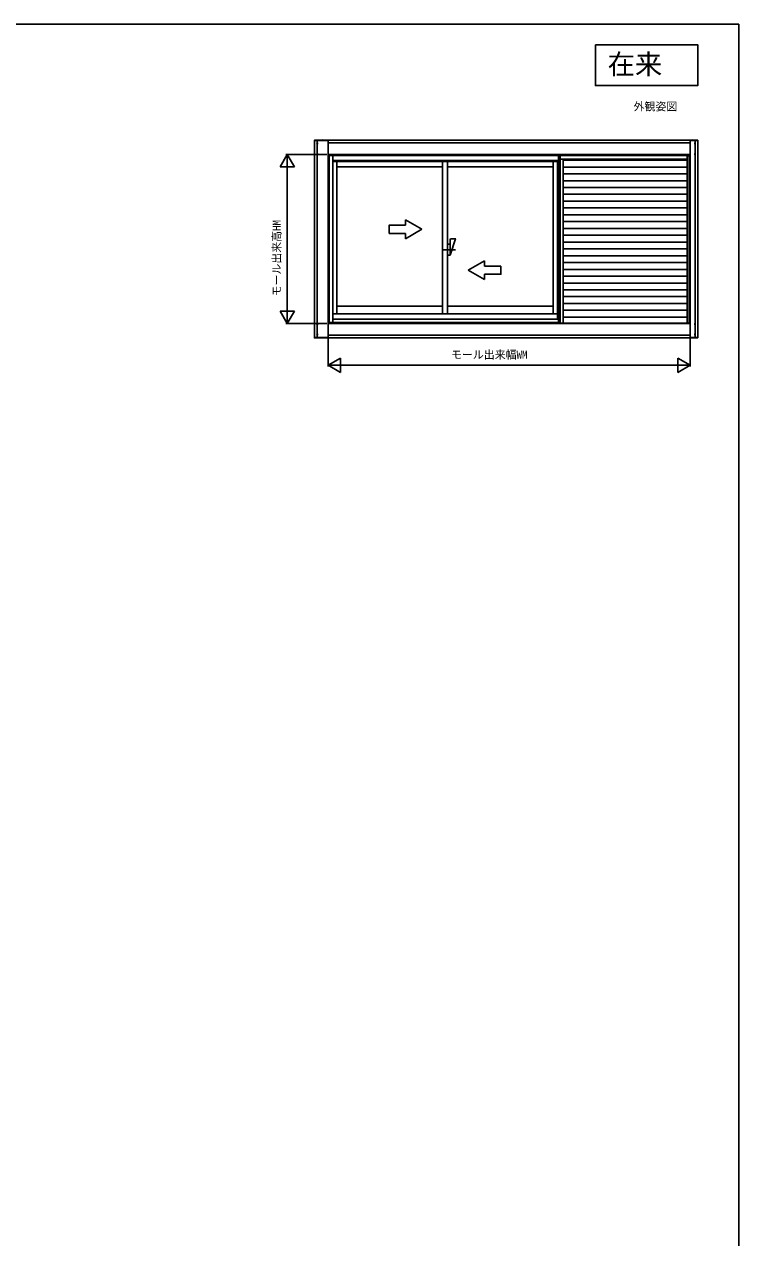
# Model space of a CAD drawing. Units: millimetres, scale not verified. Extents: x -525 to 525, y -783 to 779.
# Drawn here: x 2 to 525, y -142 to 747 of the extents above; entities that cross this region are included whole.
import ezdxf
from ezdxf.enums import TextEntityAlignment as Align

# ---------------------------------------------------------------- set-up
doc = ezdxf.new("R2010")
doc.units = ezdxf.units.MM
doc.header["$LTSCALE"] = 4
for name, color, linetype in [('0-1_USER1', 3, 'Continuous'), ('0-6_YKK_A1', 4, 'Continuous'), ('0-7_YKK_D', 6, 'Continuous'), ('0-8_YKK_ZWAK', 7, 'Continuous')]:
    doc.layers.add(name, color=color, linetype=linetype)
doc.styles.add('ＭＳ ゴシック', font='')
doc.styles.get('ＭＳ ゴシック').set_extended_font_data('MS Gothic')

msp = doc.modelspace()

# ---------------------------------------------------------------- linework, layer by layer
at = {"layer": '0-1_USER1'}
msp.add_lwpolyline([(420, 732.2), (495, 732.2), (495, 702.2), (420, 702.2)], close=True, dxfattribs=at)
at = {"layer": '0-6_YKK_A1'}
for p, q in [((214.32, 661.95), (214.32, 517.55)), ((216.17, 661.95), (214.37, 661.95)), ((216.171, 662.2), (214.371, 662.2)), ((216.09, 659.75), (217.066, 659.75)), ((216.17, 661.95), (216.27, 661.95)), ((216.171, 662.2), (216.371, 662.2)), ((216.32, 660.2), (216.242, 660.2)), ((216.242, 659.3), (216.32, 659.3)), ((216.32, 661.95), (216.32, 517.55)), ((216.32, 660.2), (216.32, 660.14)), ((216.32, 659.94), (216.32, 659.56)), ((216.32, 659.36), (216.32, 659.3)), ((224.22, 661.95), (216.37, 661.95)), ((224.219, 662.2), (216.371, 662.2)), ((216.67, 661.95), (216.67, 661.95)), ((219.87, 662.278), (219.87, 662.2)), ((219.93, 662.2), (219.87, 662.2)), ((220.51, 662.2), (220.13, 662.2)), ((220.32, 662.43), (220.32, 661.454)), ((220.77, 662.2), (220.71, 662.2)), ((220.77, 662.2), (220.77, 662.278)), ((224.22, 661.95), (224.32, 661.95)), ((224.32, 661.95), (224.319, 662.101)), ((224.32, 662.2), (224.32, 517.3)), ((224.32, 662.2), (489.5, 662.2)), ((224.32, 660.2), (489.5, 660.2)), ((489.5, 517.3), (489.5, 662.2)), ((489.5, 661.95), (489.501, 662.101)), ((489.6, 661.95), (489.5, 661.95)), ((489.6, 661.95), (492.95, 661.95)), ((489.601, 662.2), (492.949, 662.2)), ((490.851, 662.2), (490.851, 662.278)), ((490.851, 662.2), (490.911, 662.2)), ((491.111, 662.2), (491.491, 662.2)), ((491.301, 662.43), (491.301, 661.454)), ((491.691, 662.2), (491.751, 662.2)), ((491.751, 662.278), (491.751, 662.2)), ((493.23, 659.75), (492.254, 659.75)), ((492.65, 661.95), (492.65, 661.95)), ((493.149, 662.2), (492.949, 662.2)), ((493, 517.55), (493, 661.95)), ((493, 660.2), (493.078, 660.2)), ((493, 660.2), (493, 660.14)), ((493, 659.94), (493, 659.56)), ((493, 659.36), (493, 659.3)), ((493.078, 659.3), (493, 659.3)), ((493.15, 661.95), (493.05, 661.95)), ((493.149, 662.2), (494.949, 662.2)), ((493.15, 661.95), (494.95, 661.95)), ((495, 517.55), (495, 661.95)), ((216.09, 652.1), (217.066, 652.1)), ((216.32, 652.55), (216.242, 652.55)), ((216.242, 651.65), (216.32, 651.65)), ((216.32, 652.55), (216.32, 652.49)), ((216.32, 652.29), (216.32, 651.91)), ((216.32, 651.71), (216.32, 651.65)), ((224.32, 651.7), (489.5, 651.7)), ((225.12, 651.7), (225.12, 527.8)), ((225.12, 650.9), (394.4, 650.9)), ((227.65, 650.9), (227.65, 528.6)), ((392.9, 650.9), (392.9, 528.05)), ((394.3, 650.9), (394.3, 528.05)), ((394.3, 650.9), (488.5, 650.9)), ((487.3, 650.85), (487.3, 528.15)), ((488.7, 650.85), (487.3, 650.85)), ((488.5, 651.7), (488.5, 650.85)), ((488.7, 527.8), (488.7, 651.7)), ((493.23, 652.1), (492.254, 652.1)), ((493, 652.55), (493.078, 652.55)), ((493, 652.55), (493, 652.49)), ((493, 652.29), (493, 651.91)), ((493, 651.71), (493, 651.65)), ((493.078, 651.65), (493, 651.65)), ((227.648, 646.55), (392.398, 646.55)), ((227.65, 647.45), (392.9, 647.45)), ((230.6, 646.55), (230.6, 534.95)), ((230.6, 642.75), (308.165, 642.75)), ((308.165, 646.552), (308.165, 534.952)), ((311.665, 646.55), (311.665, 534.95)), ((311.665, 642.75), (389.2, 642.75)), ((389.2, 646.55), (389.2, 534.95)), ((392.4, 531.15), (392.4, 647.45)), ((487.3, 648.4), (394.3, 648.4)), ((396.5, 648.4), (396.5, 528.05)), ((487.3, 647.55), (396.5, 647.55)), ((487.3, 642.55), (396.5, 642.55)), ((487.3, 637.55), (396.5, 637.55)), ((487.3, 637.55), (396.5, 637.55)), ((487.3, 632.55), (396.5, 632.55)), ((487.3, 627.55), (396.5, 627.55)), ((487.3, 622.55), (396.5, 622.55)), ((487.3, 617.55), (396.5, 617.55)), ((487.3, 612.55), (396.5, 612.55)), ((487.3, 607.55), (396.5, 607.55)), ((281.015, 599.95), (281.015, 603.878)), ((293.015, 596.95), (281.015, 603.878)), ((293.015, 596.95), (281.015, 590.022)), ((487.3, 602.55), (396.5, 602.55)), ((487.3, 597.55), (396.5, 597.55)), ((269.015, 593.95), (281.015, 593.95)), ((281.015, 590.022), (281.015, 593.95)), ((317.665, 589.95), (313.665, 577.95)), ((313.665, 577.95), (313.665, 589.95)), ((317.815, 589.95), (313.815, 589.95)), ((487.3, 592.55), (396.5, 592.55)), ((487.3, 587.55), (396.5, 587.55)), ((317.665, 581.95), (307.665, 581.95)), ((313.665, 585.95), (311.665, 585.95)), ((487.3, 582.55), (396.5, 582.55)), ((313.665, 577.95), (311.665, 577.95)), ((326.815, 566.95), (338.815, 573.878)), ((338.815, 573.878), (338.815, 569.95)), ((350.815, 569.95), (338.815, 569.95)), ((487.3, 577.55), (396.5, 577.55)), ((487.3, 572.55), (396.5, 572.55)), ((326.815, 566.95), (338.815, 560.022)), ((338.815, 563.95), (338.815, 560.022)), ((487.3, 567.55), (396.5, 567.55)), ((487.3, 562.55), (396.5, 562.55)), ((487.3, 557.55), (396.5, 557.55)), ((487.3, 552.55), (396.5, 552.55)), ((487.3, 547.55), (396.5, 547.55)), ((227.65, 534.95), (392.4, 534.95)), ((230.6, 540.45), (308.165, 540.45)), ((311.665, 540.45), (389.2, 540.45)), ((487.3, 542.55), (396.5, 542.55)), ((487.3, 537.55), (396.5, 537.55)), ((216.09, 527.4), (217.066, 527.4)), ((216.242, 527.85), (216.32, 527.85)), ((216.32, 526.95), (216.242, 526.95)), ((216.32, 527.79), (216.32, 527.85)), ((216.32, 527.21), (216.32, 527.59)), ((216.32, 526.95), (216.32, 527.01)), ((224.32, 527.8), (489.5, 527.8)), ((225.12, 528.6), (392.9, 528.6)), ((227.65, 531.15), (392.4, 531.15)), ((392.9, 528.05), (488.7, 528.05)), ((396.5, 532.55), (487.3, 532.55)), ((397.1, 528.05), (397.1, 527.8)), ((488.7, 528.15), (487.3, 528.15)), ((493.23, 527.4), (492.254, 527.4)), ((493.078, 527.85), (493, 527.85)), ((493, 527.79), (493, 527.85)), ((493, 527.21), (493, 527.59)), ((493, 526.95), (493, 527.01)), ((493, 526.95), (493.078, 526.95)), ((216.17, 517.55), (214.37, 517.55)), ((216.171, 517.3), (214.371, 517.3)), ((216.09, 519.75), (217.066, 519.75)), ((216.17, 517.55), (216.27, 517.55)), ((216.171, 517.3), (216.371, 517.3)), ((216.242, 520.2), (216.32, 520.2)), ((216.32, 519.3), (216.242, 519.3)), ((216.32, 520.14), (216.32, 520.2)), ((216.32, 519.56), (216.32, 519.94)), ((216.32, 519.3), (216.32, 519.36)), ((224.22, 517.55), (216.37, 517.55)), ((224.219, 517.3), (216.371, 517.3)), ((216.67, 517.55), (216.67, 517.55)), ((224.22, 517.55), (224.32, 517.55)), ((224.32, 517.55), (224.319, 517.399)), ((224.32, 519.3), (489.5, 519.3)), ((224.32, 517.3), (489.5, 517.3)), ((489.5, 517.55), (489.501, 517.399)), ((489.6, 517.55), (489.5, 517.55)), ((489.6, 517.55), (492.95, 517.55)), ((489.601, 517.3), (492.949, 517.3)), ((493.23, 519.75), (492.254, 519.75)), ((492.65, 517.55), (492.65, 517.55)), ((493.149, 517.3), (492.949, 517.3)), ((493.078, 520.2), (493, 520.2)), ((493, 520.14), (493, 520.2)), ((493, 519.56), (493, 519.94)), ((493, 519.3), (493, 519.36)), ((493, 519.3), (493.078, 519.3)), ((493.15, 517.55), (493.05, 517.55)), ((493.149, 517.3), (494.949, 517.3)), ((493.15, 517.55), (494.95, 517.55))]:
    msp.add_line(p, q, dxfattribs=at)
for points in [[(214.271, 662.101), (214.27, 661.95), (214.37, 661.95)], [(216.271, 662.101), (216.27, 661.95), (216.37, 661.95)], [(493.049, 662.101), (493.05, 661.95), (492.95, 661.95)], [(495.049, 662.101), (495.05, 661.95), (494.95, 661.95)], [(281.015, 599.95), (269.015, 599.95), (269.015, 593.95)], [(338.815, 563.95), (350.815, 563.95), (350.815, 569.95)], [(214.271, 517.399), (214.27, 517.55), (214.37, 517.55)], [(216.271, 517.399), (216.27, 517.55), (216.37, 517.55)], [(493.049, 517.399), (493.05, 517.55), (492.95, 517.55)], [(495.049, 517.399), (495.05, 517.55), (494.95, 517.55)]]:
    msp.add_lwpolyline(points, dxfattribs=at)
for centre, radius, start, end in [((214.371, 662.1), 0.1, 90, 179.5), ((217.32, 659.75), 1.2, 159.64559, 200.35441), ((216.242, 660.15), 0.05, 90, 159.64559), ((216.242, 659.35), 0.05, 200.35441, 270), ((216.371, 662.1), 0.1, 90, 179.5), ((219.92, 662.278), 0.05, 110.35441, 180), ((220.32, 661.2), 1.2, 69.64559, 110.35441), ((220.72, 662.278), 0.05, 0, 69.64559), ((224.219, 662.1), 0.1, 0.5, 90), ((489.601, 662.1), 0.1, 90, 179.5), ((490.901, 662.278), 0.05, 110.35441, 180), ((491.301, 661.2), 1.2, 69.64559, 110.35441), ((491.701, 662.278), 0.05, 0, 69.64559), ((492.949, 662.1), 0.1, 0.5, 90), ((493.078, 660.15), 0.05, 20.35441, 90), ((493.078, 659.35), 0.05, 270, 339.64559), ((492, 659.75), 1.2, 339.64559, 20.35441), ((494.949, 662.1), 0.1, 0.5, 90), ((217.32, 652.1), 1.2, 159.64559, 200.35441), ((216.242, 652.5), 0.05, 90, 159.64559), ((216.242, 651.7), 0.05, 200.35441, 270), ((493.078, 652.5), 0.05, 20.35441, 90), ((493.078, 651.7), 0.05, 270, 339.64559), ((492, 652.1), 1.2, 339.64559, 20.35441), ((217.32, 527.4), 1.2, 159.64559, 200.35441), ((216.242, 527.8), 0.05, 90, 159.64559), ((216.242, 527), 0.05, 200.35441, 270), ((493.078, 527.8), 0.05, 20.35441, 90), ((493.078, 527), 0.05, 270, 339.64559), ((492, 527.4), 1.2, 339.64559, 20.35441), ((214.371, 517.4), 0.1, 180.5, 270), ((217.32, 519.75), 1.2, 159.64559, 200.35441), ((216.242, 520.15), 0.05, 90, 159.64559), ((216.242, 519.35), 0.05, 200.35441, 270), ((216.371, 517.4), 0.1, 180.5, 270), ((224.219, 517.4), 0.1, 270, 359.5), ((489.601, 517.4), 0.1, 180.5, 270), ((492.949, 517.4), 0.1, 270, 359.5), ((493.078, 520.15), 0.05, 20.35441, 90), ((493.078, 519.35), 0.05, 270, 339.64559), ((492, 519.75), 1.2, 339.64559, 20.35441), ((494.949, 517.4), 0.1, 270, 359.5)]:
    msp.add_arc(centre, radius, start, end, dxfattribs=at)
at = {"layer": '0-7_YKK_D'}
for p, q in [((194.32, 651.7), (189.07, 642.607)), ((223.32, 651.7), (193.32, 651.7)), ((194.32, 651.7), (199.57, 642.607)), ((194.32, 651.7), (194.32, 633.513)), ((189.07, 642.607), (199.57, 642.607)), ((194.32, 641.2), (194.32, 538.3)), ((194.32, 527.8), (194.32, 545.987)), ((194.32, 527.8), (189.07, 536.893)), ((199.57, 536.893), (189.07, 536.893)), ((194.32, 527.8), (199.57, 536.893)), ((223.32, 527.8), (193.32, 527.8)), ((224.32, 526.8), (224.32, 496.3)), ((489.5, 526.8), (489.5, 496.3)), ((224.32, 497.3), (233.413, 502.55)), ((233.413, 492.05), (233.413, 502.55)), ((489.5, 497.3), (480.407, 502.55)), ((480.407, 502.55), (480.407, 492.05)), ((224.32, 497.3), (233.413, 492.05)), ((224.32, 497.3), (242.507, 497.3)), ((234.82, 497.3), (479, 497.3)), ((489.5, 497.3), (471.313, 497.3)), ((489.5, 497.3), (480.407, 492.05))]:
    msp.add_line(p, q, dxfattribs=at)
at = {"layer": '0-8_YKK_ZWAK'}
msp.add_line((-525, 747.2), (525, 747.2), dxfattribs=at)
msp.add_lwpolyline([(-525, -782.8), (525, -782.8), (525, 747.2)], dxfattribs=at)

# ---------------------------------------------------------------- texts
at = {"layer": '0-1_USER1', "style": 'ＭＳ ゴシック'}
for s, height, p in [('在来', 14.66, (429, 706.2)), ('外観姿図', 5.865, (448, 682.2))]:
    msp.add_text(s, height=height, dxfattribs=at).set_placement(p, align=Align.BOTTOM_LEFT)
at = {"layer": '0-7_YKK_D', "style": 'ＭＳ ゴシック'}
msp.add_text('モール出来高HM', height=5.865, rotation=90, dxfattribs=at).set_placement((191.275, 547.727), align=Align.BOTTOM_LEFT)
msp.add_text('モール出来幅WM', height=5.865, dxfattribs=at).set_placement((314.296, 500.345), align=Align.BOTTOM_LEFT)

doc.saveas('drawing.dxf')
